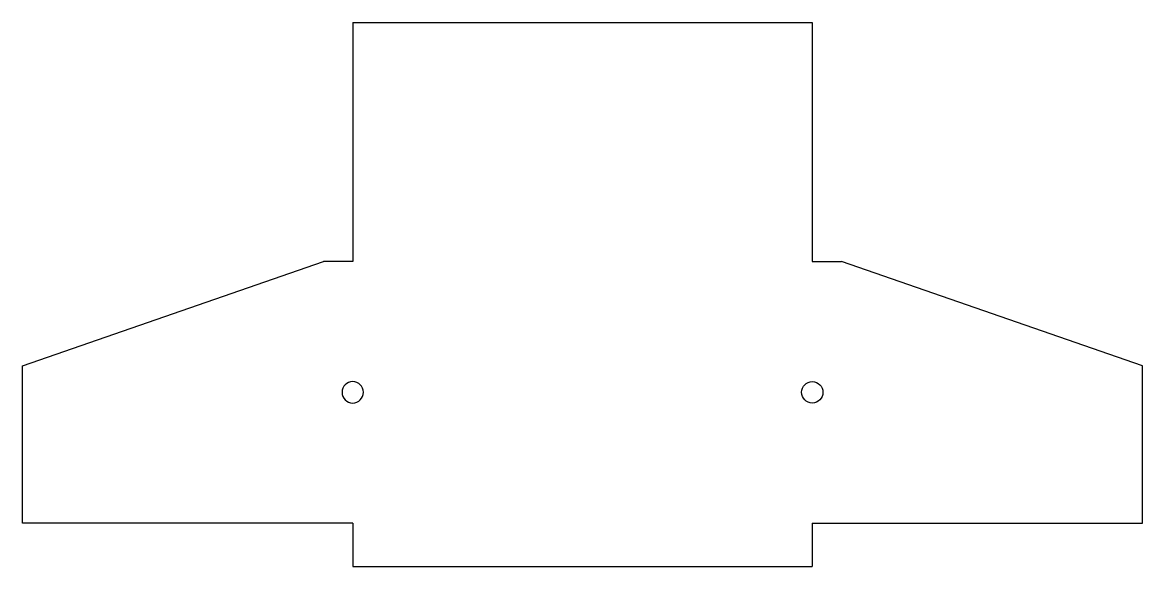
# Model space of a CAD drawing. Extents: x -3.6 to 3.6, y -1.5 to 2.
import ezdxf

# ---------------------------------------------------------------- set-up
doc = ezdxf.new("R2010")
doc.units = 0
doc.layers.add('VISIBLE', color=7, linetype='CONTINUOUS')

msp = doc.modelspace()

# ---------------------------------------------------------------- linework, layer by layer
at = {"layer": 'VISIBLE'}
for p, q in [((-1.478, 2), (1.478, 2)), ((-1.478, 2), (-1.478, 0.462)), ((1.478, 2), (1.478, 0.462)), ((-3.603, -0.208256), (-1.667, 0.462)), ((-1.478, 0.462), (-1.667, 0.462)), ((1.478, 0.462), (1.667, 0.462)), ((3.603, -0.208256), (1.667, 0.462)), ((-3.603, -1.22), (-3.603, -0.208256)), ((3.603, -1.22), (3.603, -0.208256)), ((-1.478, -1.22), (-3.603, -1.22)), ((-1.478, -1.22), (-1.478, -1.5)), ((1.478, -1.22), (3.603, -1.22)), ((1.478, -1.22), (1.478, -1.5)), ((-1.478, -1.5), (1.478, -1.5))]:
    msp.add_line(p, q, dxfattribs=at)
at = {"layer": 'VISIBLE', "extrusion": (0, 0, -1)}
msp.add_circle((1.478, -0.379), 0.069, dxfattribs=at)
at = {"layer": 'VISIBLE'}
msp.add_circle((1.478, -0.379), 0.069, dxfattribs=at)

doc.saveas('drawing.dxf')
